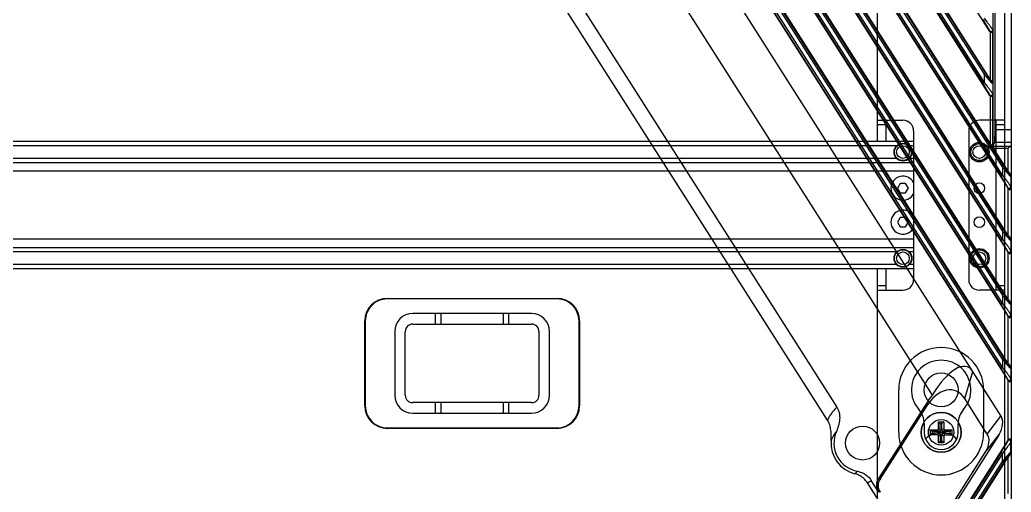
# Model space of a CAD drawing. Header units: millimetres. Extents: x 562 to 17351, y 2396 to 6995.
# Drawn here: x 14905.2 to 15138.8, y 5232.1 to 5343.4 of the extents above; entities that cross this region are included whole.
import ezdxf

# ---------------------------------------------------------------- set-up
doc = ezdxf.new("R2010")
doc.units = ezdxf.units.MM
doc.layers.add('02___PRT_ALL_AXES', color=7, linetype='Continuous')
doc.layers.add('1轮廓线', color=7, linetype='Continuous', lineweight=25)

# ---------------------------------------------------------------- blocks, each defined once
blk = doc.blocks.new('DTGCNV')
at = {"color": 7, "linetype": 'Continuous'}
for p, q in [((13316.62, 5010.2), (13316.62, 4672.7)), ((13136.22, 5009.5), (13315.88, 4727.48)), ((13314.23, 4730.42), (13137.44, 5007.93)), ((13314.57, 4730.63), (13137.77, 5008.15)), ((13315.92, 4731.52), (13138.83, 5009.5)), ((13314.57, 4732.55), (13138.99, 5008.15)), ((13314.9, 4732.76), (13139.33, 5008.36)), ((13145.82, 5009.5), (13315.88, 4742.55)), ((13314.23, 4745.49), (13147.04, 5007.93)), ((13314.57, 4745.71), (13147.38, 5008.15)), ((13315.92, 4746.59), (13148.43, 5009.5)), ((13314.57, 4747.62), (13148.6, 5008.15)), ((13314.9, 4747.84), (13148.93, 5008.36)), ((13155.43, 5009.5), (13315.88, 4757.63)), ((13314.23, 4760.57), (13156.64, 5007.93)), ((13314.57, 4760.78), (13156.98, 5008.15)), ((13311.78, 4768.16), (13158.03, 5009.5)), ((13314.57, 4762.7), (13158.2, 5008.15)), ((13314.9, 4762.91), (13158.54, 5008.36)), ((13165.03, 5009.5), (13311.54, 4779.53)), ((13166.25, 5007.93), (13309.92, 4782.41)), ((13166.58, 5008.15), (13310.26, 4782.62)), ((13311.78, 4783.23), (13167.64, 5009.5)), ((13167.8, 5008.15), (13310.26, 4784.54)), ((13168.14, 5008.36), (13310.59, 4784.75)), ((13174.63, 5009.5), (13311.54, 4794.6)), ((13298.05, 4708.98), (13109.91, 5004.31)), ((13122.27, 5005.36), (13314.22, 4704.06)), ((13129.33, 5005.24), (13315.88, 4712.4)), ((13314.23, 4715.34), (13130.58, 5003.62)), ((13314.57, 4715.56), (13130.91, 5003.84)), ((13315.92, 4716.44), (13131.86, 5005.36)), ((13314.57, 4717.47), (13132.13, 5003.84)), ((13314.9, 4717.69), (13132.47, 5004.05)), ((13149.85, 4903.45), (13275.55, 4706.13)), ((13273.33, 4703.11), (13194.98, 4826.09)), ((13312.37, 4767.8), (13312.37, 4807.1)), ((13312.82, 4771.54), (13312.82, 4803.35)), ((13312.26, 4797.36), (13312.26, 4794.93)), ((13311.52, 4794.72), (13311.54, 4794.6)), ((13311.78, 4783.23), (13311.78, 4794.43)), ((13312.26, 4794.93), (13312.28, 4794.72)), ((13312.28, 4782.41), (13312.28, 4794.72)), ((13310.59, 4784.75), (13310.26, 4784.54)), ((13310.26, 4784.54), (13310.26, 4782.62)), ((13310.26, 4782.62), (13309.92, 4782.41)), ((13312.21, 4782.6), (13312.19, 4782.5)), ((13312.28, 4782.41), (13312.26, 4782.28)), ((13312.26, 4782.28), (13312.26, 4779.86)), ((13311.52, 4779.65), (13311.54, 4779.53)), ((13311.78, 4768.16), (13311.78, 4779.35)), ((13312.26, 4779.86), (13312.28, 4779.65)), ((13312.28, 4767.62), (13312.28, 4779.65)), ((13312.82, 4771.54), (13316.62, 4771.54)), ((13312.2, 4767.54), (13312.28, 4767.62)), ((13312.28, 4767.62), (13312.75, 4768.55)), ((13312.28, 4767.62), (13316.58, 4767.62)), ((13312.75, 4768.55), (13316.62, 4768.55)), ((13312.44, 4767.12), (13315.92, 4767.12)), ((13315.92, 4761.67), (13312.44, 4767.12)), ((13315.92, 4761.67), (13315.92, 4767.12)), ((13314.57, 4762.7), (13314.9, 4762.91)), ((13314.57, 4762.7), (13314.57, 4760.78)), ((13314.23, 4760.57), (13314.57, 4760.78)), ((13316.61, 4760.68), (13316.5, 4760.65)), ((13316.62, 4760.45), (13316.56, 4760.44)), ((13316.56, 4760.44), (13316.56, 4758.04)), ((13315.88, 4757.63), (13315.82, 4757.83)), ((13316.62, 4757.84), (13316.56, 4758.04)), ((13315.92, 4746.59), (13315.92, 4757.58)), ((13314.57, 4747.62), (13314.9, 4747.84)), ((13314.57, 4747.62), (13314.57, 4745.71)), ((13314.23, 4745.49), (13314.57, 4745.71)), ((13316.61, 4745.61), (13316.5, 4745.57)), ((13316.62, 4745.38), (13316.56, 4745.36)), ((13316.56, 4745.36), (13316.56, 4742.97)), ((13315.88, 4742.55), (13315.82, 4742.75)), ((13315.92, 4731.52), (13315.92, 4742.51)), ((13316.62, 4742.77), (13316.56, 4742.97)), ((13314.57, 4732.55), (13314.9, 4732.76)), ((13314.57, 4732.55), (13314.57, 4730.63)), ((13169.62, 4731.75), (13209.62, 4731.75)), ((13169.62, 4731.75), (13169.62, 4731.63)), ((13209.62, 4731.63), (13169.62, 4731.63)), ((13209.62, 4731.75), (13209.62, 4731.63)), ((13314.23, 4730.42), (13314.57, 4730.63)), ((13316.61, 4730.53), (13316.5, 4730.5)), ((13316.62, 4730.3), (13316.56, 4730.29)), ((13316.56, 4730.29), (13316.56, 4727.89)), ((13203.62, 4728.2), (13175.62, 4728.2)), ((13181.02, 4725.7), (13181.02, 4728.2)), ((13182.22, 4728.2), (13182.22, 4725.7)), ((13197.02, 4725.7), (13197.02, 4728.2)), ((13198.22, 4728.2), (13198.22, 4725.7)), ((13315.88, 4727.48), (13315.82, 4727.68)), ((13315.92, 4716.44), (13315.92, 4727.43)), ((13316.62, 4727.69), (13316.56, 4727.89)), ((13164.32, 4726.45), (13164.43, 4726.45)), ((13164.32, 4706.45), (13164.32, 4726.45)), ((13164.43, 4726.45), (13164.43, 4706.45)), ((13175.62, 4725.7), (13203.62, 4725.7)), ((13214.92, 4726.45), (13214.8, 4726.45)), ((13214.8, 4706.45), (13214.8, 4726.45)), ((13214.92, 4726.45), (13214.92, 4706.45)), ((13171.37, 4723.95), (13171.37, 4708.95)), ((13173.87, 4708.95), (13173.87, 4723.95)), ((13205.37, 4723.95), (13205.37, 4708.95)), ((13207.87, 4708.95), (13207.87, 4723.95)), ((13314.57, 4717.47), (13314.9, 4717.69)), ((13314.57, 4717.47), (13314.57, 4715.56)), ((13305.67, 4708.19), (13307.55, 4714.54)), ((13314.23, 4715.34), (13314.57, 4715.56)), ((13316.61, 4715.46), (13316.5, 4715.42)), ((13316.62, 4715.23), (13316.56, 4715.21)), ((13316.56, 4715.21), (13316.56, 4712.82)), ((13315.88, 4712.4), (13315.82, 4712.6)), ((13315.92, 4698.47), (13315.92, 4712.35)), ((13316.62, 4712.62), (13316.56, 4712.82)), ((13164.32, 4706.45), (13164.43, 4706.45)), ((13203.62, 4707.2), (13175.62, 4707.2)), ((13181.02, 4704.7), (13181.02, 4707.2)), ((13182.22, 4707.2), (13182.22, 4704.7)), ((13197.02, 4704.7), (13197.02, 4707.2)), ((13198.22, 4707.2), (13198.22, 4704.7)), ((13214.92, 4706.45), (13214.8, 4706.45)), ((13296.88, 4707.43), (13285.34, 4689.31)), ((13296.51, 4706.16), (13296.88, 4707.43)), ((13311, 4699.82), (13305.67, 4708.19)), ((13175.62, 4704.7), (13203.62, 4704.7)), ((13296.51, 4706.16), (13285.71, 4689.22)), ((13311, 4699.82), (13314.22, 4704.06)), ((13169.62, 4701.26), (13209.62, 4701.26)), ((13169.62, 4701.15), (13169.62, 4701.26)), ((13209.62, 4701.15), (13169.62, 4701.15)), ((13209.62, 4701.15), (13209.62, 4701.26)), ((13313.76, 4699.74), (13297.17, 4673.7)), ((13310.53, 4695.49), (13313.76, 4699.74)), ((13315.88, 4698.42), (13299.94, 4673.4)), ((13315.88, 4698.42), (13315.82, 4698.22)), ((13316.62, 4698.21), (13316.56, 4698.01)), ((13316.56, 4695.62), (13316.56, 4698.01)), ((13297.7, 4675.35), (13310.53, 4695.49)), ((13314.23, 4695.48), (13301.16, 4674.96)), ((13314.57, 4695.27), (13301.49, 4674.75)), ((13314.57, 4695.27), (13314.23, 4695.48)), ((13314.57, 4693.35), (13314.57, 4695.27)), ((13316.61, 4695.37), (13316.5, 4695.4)), ((13316.56, 4695.62), (13316.62, 4695.6)), ((13302.55, 4673.4), (13315.92, 4694.38)), ((13302.72, 4674.75), (13314.57, 4693.35)), ((13303.05, 4674.53), (13314.9, 4693.14)), ((13314.57, 4693.35), (13314.9, 4693.14)), ((13315.92, 4685.82), (13315.92, 4694.38)), ((13292.15, 4673.58), (13282.74, 4688.35)), ((13285.37, 4686.22), (13283.67, 4688.87)), ((13285.71, 4689.22), (13285.34, 4689.31)), ((13285.74, 4686.13), (13285.37, 4686.22))]:
    blk.add_line(p, q, dxfattribs=at)
for centre, radius in [((13300.12, 4700.2), 3), ((13281.62, 4697.7), 4)]:
    blk.add_circle(centre, radius, dxfattribs=at)
for centre, radius, start, end in [((13311.86, 4782.28), 0.396, 0.208, 32.9741), ((13316.16, 4760.43), 0.402, 0.1282, 32.3718), ((13316.16, 4745.36), 0.402, 0.1282, 32.3718), ((13169.62, 4726.45), 5.3, 90, 180), ((13169.62, 4726.45), 5.18, 90, 180), ((13209.62, 4726.45), 5.3, 0, 90), ((13209.62, 4726.45), 5.18, 0, 90), ((13316.16, 4730.28), 0.402, 0.1282, 32.3718), ((13175.62, 4723.95), 4.25, 90, 180), ((13203.62, 4723.95), 4.25, 0, 90), ((13175.62, 4723.95), 1.75, 90, 180), ((13203.62, 4723.95), 1.75, 0, 90), ((13316.16, 4715.21), 0.402, 0.1282, 32.3718), ((13175.62, 4708.95), 4.25, 180, 270), ((13175.62, 4708.95), 1.75, 180, 270), ((13203.62, 4708.95), 4.25, 270, 0), ((13203.62, 4708.95), 1.75, 270, 0), ((13169.62, 4706.45), 5.3, 180, 270), ((13169.62, 4706.45), 5.18, 180, 270), ((13209.62, 4706.45), 5.3, 270, 0), ((13209.62, 4706.45), 5.18, 270, 0), ((13281.62, 4697.7), 6.75, 156.1243, 259.5633), ((13281.62, 4697.7), 7.46, 176.103, 255.7008), ((13316.16, 4695.62), 0.402, 327.6282, 359.8718), ((13273.62, 4697.6), 9.42, 310.8577, 316.0435), ((13275.9, 4701.74), 15.03, 297.0328, 301.1257)]:
    blk.add_arc(centre, radius, start, end, dxfattribs=at)
for centre, major_axis, ratio, start_param, end_param in [((13311.87, 4794.82), (-0.052, 0.405), 0.97951, -4.264838, -3.490965), ((13311.78, 4783.31), (-0.499, 0.789), 0.046753, -4.638574, -3.601913), ((13311.87, 4779.75), (-0.052, 0.405), 0.97951, -4.264838, -3.490965), ((13312.74, 4771.54), (0, 3), 0.026186, -3.089233, -1.570796), ((13311.78, 4768.24), (-0.499, 0.789), 0.046753, -4.638574, -3.652279), ((13312.5, 4767.12), (-0.321, 0.499), 0.073624, 0.537273, 1.523567), ((13311.78, 4767.62), (0.5, 0), 0.052408, -0.05236, -0.02618), ((13315.92, 4767.63), (0.7, 0), 0.052408, -0.329, 0), ((13315.92, 4761.78), (-0.7, 1.1), 0.046753, -4.638574, -3.259594), ((13316.22, 4757.85), (-0.117, 0.402), 0.954439, -4.415997, -4.276035), ((13315.92, 4746.71), (-0.7, 1.1), 0.046753, -4.638574, -3.259594), ((13316.22, 4742.78), (-0.117, 0.402), 0.954439, -4.415997, -4.276035), ((13315.92, 4731.63), (-0.7, 1.1), 0.046753, -4.638574, -3.259594), ((13316.22, 4727.7), (-0.117, 0.402), 0.954439, -4.415997, -4.276035), ((13300.54, 4700.72), (5.78, 14.89), 0.368013, -0.263981, 1.130867), ((13315.92, 4716.56), (-0.7, 1.1), 0.046753, -4.638574, -3.259594), ((13316.22, 4712.63), (-0.117, 0.402), 0.954439, -4.415997, -4.276035), ((13300.49, 4700.53), (2.84, 9.54), 0.602666, -0.481922, 1.127854), ((13300.86, 4701.8), (2.84, 9.54), 0.602666, 0.912926, 1.127854), ((13311.07, 4701.12), (2.65, 3.49), 0.684108, -1.451017, -0.247768), ((13307.84, 4696.88), (2.65, 3.49), 0.684108, -1.451017, -0.247768), ((13316.22, 4698.2), (0.117, 0.402), 0.954439, 1.134443, 1.274405), ((13315.92, 4694.27), (0.7, 1.1), 0.046753, 0.118001, 1.496981), ((13288.1, 4687.7), (3.13, -0.75), 0.933182, 2.829294, 3.908395), ((13288.48, 4687.61), (-3.13, 0.75), 0.933182, -0.312299, 0.766803)]:
    blk.add_ellipse(centre, major_axis=major_axis, ratio=ratio, start_param=start_param, end_param=end_param, dxfattribs=at)
for points, knots in [([(13310.26, 4797.7), (13310.37, 4797.56), (13310.58, 4797.29), (13310.85, 4796.94), (13311.06, 4796.67), (13311.21, 4796.47), (13311.36, 4796.27), (13311.51, 4796.07), (13311.64, 4795.89), (13311.77, 4795.7), (13311.9, 4795.53), (13311.99, 4795.39), (13312.06, 4795.29), (13312.1, 4795.22), (13312.14, 4795.16), (13312.18, 4795.1), (13312.21, 4795.05), (13312.23, 4795.01), (13312.24, 4794.98), (13312.25, 4794.96), (13312.25, 4794.95), (13312.26, 4794.94), (13312.26, 4794.93)], [0, 0, 0, 0, 0.154445, 0.30727, 0.382534, 0.456692, 0.529432, 0.600377, 0.669045, 0.734822, 0.796897, 0.854183, 0.880595, 0.905226, 0.927827, 0.94811, 0.965769, 0.980485, 0.986646, 0.991965, 0.996419, 1, 1, 1, 1]), ([(13309.92, 4797.49), (13310.01, 4797.35), (13310.17, 4797.09), (13310.38, 4796.75), (13310.54, 4796.49), (13310.66, 4796.29), (13310.78, 4796.1), (13310.89, 4795.91), (13311, 4795.72), (13311.11, 4795.54), (13311.21, 4795.36), (13311.28, 4795.22), (13311.34, 4795.11), (13311.38, 4795.04), (13311.42, 4794.97), (13311.45, 4794.9), (13311.48, 4794.85), (13311.5, 4794.8), (13311.51, 4794.77), (13311.51, 4794.75), (13311.52, 4794.74), (13311.52, 4794.73), (13311.52, 4794.72)], [0, 0, 0, 0, 0.147854, 0.294636, 0.367264, 0.439153, 0.510088, 0.579799, 0.647935, 0.714028, 0.777425, 0.83718, 0.86528, 0.891898, 0.916748, 0.939475, 0.959663, 0.976821, 0.984101, 0.990427, 0.995741, 1, 1, 1, 1]), ([(13312.26, 4794.93), (13312.26, 4794.91), (13312.25, 4794.87), (13312.24, 4794.81), (13312.21, 4794.75), (13312.18, 4794.7), (13312.13, 4794.65), (13312.08, 4794.61), (13312.03, 4794.58), (13311.97, 4794.56), (13311.91, 4794.54), (13311.84, 4794.54), (13311.78, 4794.55), (13311.72, 4794.57), (13311.66, 4794.59), (13311.61, 4794.63), (13311.56, 4794.67), (13311.53, 4794.7), (13311.52, 4794.72)], [0, 0, 0, 0, 0.061771, 0.123674, 0.185724, 0.247974, 0.310429, 0.373081, 0.435901, 0.498841, 0.561846, 0.62485, 0.687789, 0.750605, 0.813254, 0.8757, 0.937956, 1, 1, 1, 1]), ([(13311.78, 4794.43), (13311.82, 4794.42), (13311.89, 4794.41), (13311.99, 4794.42), (13312.08, 4794.45), (13312.15, 4794.49), (13312.21, 4794.54), (13312.25, 4794.6), (13312.28, 4794.66), (13312.28, 4794.7), (13312.28, 4794.72)], [0, 0, 0, 0, 0.160899, 0.314742, 0.456494, 0.584742, 0.700638, 0.806545, 0.905309, 1, 1, 1, 1]), ([(13310.26, 4784.54), (13310.36, 4784.41), (13310.57, 4784.15), (13310.83, 4783.84), (13311.03, 4783.59), (13311.18, 4783.4), (13311.33, 4783.23), (13311.48, 4783.06), (13311.6, 4782.92), (13311.69, 4782.81), (13311.76, 4782.74), (13311.83, 4782.67), (13311.89, 4782.6), (13311.95, 4782.54), (13312, 4782.48), (13312.06, 4782.43), (13312.1, 4782.38), (13312.14, 4782.34), (13312.18, 4782.32), (13312.2, 4782.3), (13312.21, 4782.29), (13312.22, 4782.28), (13312.23, 4782.28), (13312.24, 4782.28), (13312.25, 4782.28), (13312.25, 4782.28), (13312.25, 4782.28), (13312.26, 4782.28), (13312.26, 4782.28), (13312.26, 4782.28)], [0, 0, 0, 0, 0.163599, 0.325517, 0.405208, 0.483611, 0.560291, 0.634699, 0.706102, 0.740385, 0.773533, 0.805367, 0.835691, 0.864271, 0.890851, 0.915138, 0.936821, 0.955575, 0.97109, 0.977548, 0.983108, 0.987753, 0.991491, 0.994362, 0.995508, 0.996494, 0.997369, 0.998198, 1, 1, 1, 1]), ([(13310.59, 4784.75), (13310.67, 4784.63), (13310.79, 4784.45), (13310.95, 4784.2), (13311.07, 4784.02), (13311.18, 4783.84), (13311.3, 4783.67), (13311.42, 4783.49), (13311.53, 4783.33), (13311.63, 4783.19), (13311.7, 4783.08), (13311.76, 4783.01), (13311.81, 4782.93), (13311.86, 4782.86), (13311.92, 4782.79), (13311.96, 4782.73), (13312.01, 4782.67), (13312.05, 4782.62), (13312.09, 4782.58), (13312.12, 4782.54), (13312.14, 4782.52), (13312.15, 4782.51), (13312.16, 4782.5), (13312.17, 4782.49), (13312.18, 4782.49), (13312.18, 4782.49), (13312.19, 4782.49), (13312.19, 4782.49), (13312.19, 4782.49), (13312.19, 4782.49), (13312.19, 4782.5), (13312.19, 4782.5)], [0, 0, 0, 0, 0.15694, 0.235083, 0.312792, 0.389889, 0.466133, 0.541222, 0.614757, 0.686184, 0.720877, 0.754726, 0.78758, 0.819246, 0.849499, 0.878053, 0.90457, 0.928641, 0.949798, 0.96753, 0.974953, 0.981338, 0.986644, 0.990849, 0.993984, 0.99519, 0.9962, 0.997085, 0.997946, 0.99889, 1, 1, 1, 1]), ([(13309.92, 4782.41), (13310.01, 4782.28), (13310.17, 4782.01), (13310.38, 4781.68), (13310.54, 4781.41), (13310.66, 4781.22), (13310.78, 4781.02), (13310.89, 4780.83), (13311, 4780.64), (13311.11, 4780.46), (13311.21, 4780.29), (13311.28, 4780.15), (13311.34, 4780.04), (13311.38, 4779.96), (13311.42, 4779.89), (13311.45, 4779.83), (13311.48, 4779.77), (13311.5, 4779.73), (13311.51, 4779.7), (13311.51, 4779.68), (13311.52, 4779.66), (13311.52, 4779.65), (13311.52, 4779.65)], [0, 0, 0, 0, 0.147854, 0.294636, 0.367264, 0.439153, 0.510088, 0.579799, 0.647935, 0.714028, 0.777425, 0.83718, 0.86528, 0.891898, 0.916748, 0.939475, 0.959663, 0.976821, 0.984101, 0.990427, 0.995741, 1, 1, 1, 1]), ([(13310.26, 4782.62), (13310.37, 4782.49), (13310.58, 4782.21), (13310.85, 4781.87), (13311.06, 4781.59), (13311.21, 4781.39), (13311.36, 4781.19), (13311.51, 4781), (13311.64, 4780.81), (13311.77, 4780.63), (13311.9, 4780.46), (13311.99, 4780.32), (13312.06, 4780.22), (13312.1, 4780.15), (13312.14, 4780.08), (13312.18, 4780.02), (13312.21, 4779.97), (13312.23, 4779.93), (13312.24, 4779.9), (13312.25, 4779.89), (13312.25, 4779.87), (13312.26, 4779.86), (13312.26, 4779.86)], [0, 0, 0, 0, 0.154445, 0.30727, 0.382534, 0.456692, 0.529432, 0.600377, 0.669045, 0.734822, 0.796897, 0.854183, 0.880595, 0.905226, 0.927827, 0.94811, 0.965769, 0.980485, 0.986646, 0.991965, 0.996419, 1, 1, 1, 1]), ([(13312.28, 4782.41), (13312.28, 4782.43), (13312.28, 4782.46), (13312.27, 4782.51), (13312.24, 4782.55), (13312.23, 4782.58), (13312.21, 4782.6)], [0, 0, 0, 0, 0.23991, 0.484403, 0.736695, 1, 1, 1, 1]), ([(13312.26, 4779.86), (13312.26, 4779.84), (13312.25, 4779.8), (13312.24, 4779.74), (13312.21, 4779.68), (13312.18, 4779.62), (13312.13, 4779.58), (13312.08, 4779.54), (13312.03, 4779.5), (13311.97, 4779.48), (13311.91, 4779.47), (13311.84, 4779.47), (13311.78, 4779.47), (13311.72, 4779.49), (13311.66, 4779.52), (13311.61, 4779.55), (13311.56, 4779.59), (13311.53, 4779.63), (13311.52, 4779.65)], [0, 0, 0, 0, 0.061771, 0.123674, 0.185724, 0.247974, 0.310429, 0.373081, 0.435901, 0.498841, 0.561846, 0.62485, 0.687789, 0.750605, 0.813254, 0.8757, 0.937956, 1, 1, 1, 1]), ([(13311.78, 4779.35), (13311.82, 4779.34), (13311.89, 4779.34), (13311.99, 4779.35), (13312.08, 4779.37), (13312.15, 4779.42), (13312.21, 4779.47), (13312.25, 4779.52), (13312.28, 4779.58), (13312.28, 4779.63), (13312.28, 4779.65)], [0, 0, 0, 0, 0.160899, 0.314742, 0.456494, 0.584742, 0.700638, 0.806545, 0.905309, 1, 1, 1, 1]), ([(13316.58, 4767.62), (13316.58, 4767.62), (13316.57, 4767.62), (13316.56, 4767.61), (13316.54, 4767.61), (13316.52, 4767.6), (13316.5, 4767.58), (13316.46, 4767.56), (13316.42, 4767.53), (13316.37, 4767.49), (13316.29, 4767.44), (13316.2, 4767.36), (13316.11, 4767.28), (13316.02, 4767.2), (13315.95, 4767.15), (13315.92, 4767.12)], [0, 0, 0, 0, 0.013463, 0.028958, 0.046471, 0.065932, 0.110248, 0.160922, 0.216933, 0.277361, 0.408429, 0.549248, 0.696374, 0.84732, 1, 1, 1, 1]), ([(13316.56, 4760.44), (13316.56, 4760.44), (13316.55, 4760.44), (13316.54, 4760.44), (13316.53, 4760.44), (13316.52, 4760.45), (13316.51, 4760.46), (13316.49, 4760.47), (13316.46, 4760.5), (13316.42, 4760.54), (13316.38, 4760.58), (13316.33, 4760.63), (13316.27, 4760.68), (13316.22, 4760.74), (13316.13, 4760.83), (13316.03, 4760.95), (13315.89, 4761.1), (13315.76, 4761.26), (13315.61, 4761.43), (13315.47, 4761.6), (13315.32, 4761.78), (13315.17, 4761.96), (13315.02, 4762.14), (13314.82, 4762.39), (13314.67, 4762.57), (13314.57, 4762.7)], [0, 0, 0, 0, 0.002036, 0.004765, 0.008306, 0.012701, 0.017956, 0.024063, 0.038745, 0.05652, 0.077106, 0.100208, 0.125538, 0.152825, 0.181822, 0.244102, 0.310933, 0.381227, 0.454167, 0.529124, 0.605619, 0.683271, 0.76177, 0.840872, 1, 1, 1, 1]), ([(13316.5, 4760.65), (13316.5, 4760.65), (13316.49, 4760.65), (13316.49, 4760.65), (13316.48, 4760.65), (13316.47, 4760.66), (13316.46, 4760.67), (13316.45, 4760.68), (13316.44, 4760.69), (13316.42, 4760.71), (13316.4, 4760.73), (13316.37, 4760.77), (13316.33, 4760.82), (13316.29, 4760.87), (13316.24, 4760.93), (13316.19, 4761), (13316.12, 4761.09), (13316.04, 4761.21), (13315.93, 4761.36), (13315.82, 4761.52), (13315.71, 4761.69), (13315.59, 4761.86), (13315.48, 4762.03), (13315.36, 4762.2), (13315.25, 4762.38), (13315.09, 4762.62), (13314.98, 4762.79), (13314.9, 4762.91)], [0, 0, 0, 0, 0.001988, 0.003277, 0.004801, 0.008605, 0.013451, 0.019328, 0.026206, 0.034036, 0.042764, 0.062675, 0.085465, 0.110691, 0.137955, 0.166932, 0.197336, 0.261568, 0.329268, 0.399486, 0.471568, 0.545042, 0.619552, 0.694837, 0.77068, 0.84692, 1, 1, 1, 1]), ([(13315.82, 4757.83), (13315.82, 4757.84), (13315.82, 4757.85), (13315.81, 4757.88), (13315.79, 4757.92), (13315.77, 4757.97), (13315.74, 4758.04), (13315.7, 4758.1), (13315.65, 4758.2), (13315.58, 4758.33), (13315.49, 4758.5), (13315.39, 4758.67), (13315.29, 4758.85), (13315.18, 4759.03), (13315.07, 4759.22), (13314.91, 4759.47), (13314.72, 4759.79), (13314.48, 4760.18), (13314.31, 4760.44), (13314.23, 4760.57)], [0, 0, 0, 0, 0.005901, 0.012735, 0.028952, 0.048163, 0.069902, 0.093761, 0.1194, 0.174923, 0.234768, 0.297789, 0.363198, 0.430435, 0.499095, 0.568871, 0.710853, 0.85493, 1, 1, 1, 1]), ([(13316.56, 4758.04), (13316.56, 4758.05), (13316.55, 4758.06), (13316.54, 4758.09), (13316.52, 4758.12), (13316.49, 4758.17), (13316.46, 4758.23), (13316.42, 4758.29), (13316.36, 4758.39), (13316.28, 4758.51), (13316.17, 4758.67), (13316.05, 4758.84), (13315.92, 4759.02), (13315.78, 4759.2), (13315.64, 4759.39), (13315.45, 4759.65), (13315.19, 4759.98), (13314.88, 4760.38), (13314.67, 4760.65), (13314.57, 4760.78)], [0, 0, 0, 0, 0.00509, 0.010986, 0.025069, 0.041978, 0.061422, 0.083117, 0.106791, 0.15915, 0.216898, 0.278823, 0.34401, 0.411766, 0.481566, 0.552988, 0.699417, 0.848964, 1, 1, 1, 1]), ([(13316.62, 4760.68), (13316.62, 4760.68), (13316.62, 4760.68), (13316.62, 4760.68), (13316.62, 4760.68), (13316.61, 4760.68), (13316.61, 4760.68), (13316.61, 4760.68), (13316.61, 4760.68), (13316.61, 4760.68), (13316.61, 4760.68)], [0, 0, 0, 0, 0.134296, 0.239838, 0.325336, 0.408088, 0.50825, 0.637794, 0.80127, 1, 1, 1, 1]), ([(13315.82, 4757.83), (13315.84, 4757.81), (13315.86, 4757.78), (13315.91, 4757.74), (13315.96, 4757.71), (13316.02, 4757.68), (13316.08, 4757.67), (13316.14, 4757.66), (13316.21, 4757.66), (13316.27, 4757.68), (13316.33, 4757.7), (13316.38, 4757.73), (13316.43, 4757.77), (13316.48, 4757.81), (13316.51, 4757.87), (13316.54, 4757.92), (13316.55, 4757.98), (13316.56, 4758.02), (13316.56, 4758.04)], [0, 0, 0, 0, 0.061114, 0.122614, 0.184534, 0.246921, 0.309743, 0.372937, 0.436398, 0.5, 0.563602, 0.627063, 0.690257, 0.753079, 0.815466, 0.877386, 0.938886, 1, 1, 1, 1]), ([(13315.92, 4757.58), (13315.93, 4757.56), (13315.97, 4757.53), (13316.03, 4757.49), (13316.09, 4757.45), (13316.15, 4757.43), (13316.22, 4757.41), (13316.28, 4757.41), (13316.34, 4757.4), (13316.4, 4757.41), (13316.44, 4757.42), (13316.47, 4757.42), (13316.5, 4757.43), (13316.52, 4757.44), (13316.55, 4757.44), (13316.56, 4757.45), (13316.57, 4757.45), (13316.59, 4757.45), (13316.6, 4757.45), (13316.6, 4757.45), (13316.61, 4757.44), (13316.62, 4757.44), (13316.62, 4757.42), (13316.62, 4757.42), (13316.62, 4757.41)], [0, 0, 0, 0, 0.092092, 0.18383, 0.274482, 0.363041, 0.448376, 0.529457, 0.605459, 0.675766, 0.739913, 0.769539, 0.797439, 0.847676, 0.869774, 0.889641, 0.907107, 0.922074, 0.934647, 0.945489, 0.956057, 0.968087, 0.982675, 1, 1, 1, 1]), ([(13316.56, 4745.36), (13316.56, 4745.36), (13316.55, 4745.36), (13316.54, 4745.36), (13316.53, 4745.37), (13316.52, 4745.37), (13316.51, 4745.38), (13316.49, 4745.4), (13316.46, 4745.42), (13316.42, 4745.46), (13316.38, 4745.5), (13316.33, 4745.55), (13316.27, 4745.61), (13316.22, 4745.67), (13316.13, 4745.75), (13316.03, 4745.87), (13315.89, 4746.02), (13315.76, 4746.18), (13315.61, 4746.35), (13315.47, 4746.52), (13315.32, 4746.7), (13315.17, 4746.88), (13315.02, 4747.06), (13314.82, 4747.31), (13314.67, 4747.5), (13314.57, 4747.62)], [0, 0, 0, 0, 0.002036, 0.004765, 0.008306, 0.012701, 0.017956, 0.024063, 0.038745, 0.05652, 0.077106, 0.100208, 0.125538, 0.152825, 0.181822, 0.244102, 0.310933, 0.381227, 0.454167, 0.529124, 0.605619, 0.683271, 0.76177, 0.840872, 1, 1, 1, 1]), ([(13316.5, 4745.57), (13316.5, 4745.57), (13316.49, 4745.57), (13316.49, 4745.58), (13316.48, 4745.58), (13316.47, 4745.58), (13316.46, 4745.59), (13316.45, 4745.6), (13316.44, 4745.62), (13316.42, 4745.63), (13316.4, 4745.66), (13316.37, 4745.69), (13316.33, 4745.74), (13316.29, 4745.8), (13316.24, 4745.86), (13316.19, 4745.92), (13316.12, 4746.01), (13316.04, 4746.13), (13315.93, 4746.29), (13315.82, 4746.45), (13315.71, 4746.61), (13315.59, 4746.78), (13315.48, 4746.95), (13315.36, 4747.13), (13315.25, 4747.3), (13315.09, 4747.54), (13314.98, 4747.72), (13314.9, 4747.84)], [0, 0, 0, 0, 0.001988, 0.003277, 0.004801, 0.008605, 0.013451, 0.019328, 0.026206, 0.034036, 0.042764, 0.062675, 0.085465, 0.110691, 0.137955, 0.166932, 0.197336, 0.261568, 0.329268, 0.399486, 0.471568, 0.545042, 0.619552, 0.694837, 0.77068, 0.84692, 1, 1, 1, 1]), ([(13315.82, 4742.75), (13315.82, 4742.76), (13315.82, 4742.77), (13315.81, 4742.8), (13315.79, 4742.84), (13315.77, 4742.9), (13315.74, 4742.96), (13315.7, 4743.03), (13315.65, 4743.13), (13315.58, 4743.26), (13315.49, 4743.42), (13315.39, 4743.59), (13315.29, 4743.77), (13315.18, 4743.96), (13315.07, 4744.14), (13314.91, 4744.4), (13314.72, 4744.72), (13314.48, 4745.11), (13314.31, 4745.36), (13314.23, 4745.49)], [0, 0, 0, 0, 0.005901, 0.012735, 0.028952, 0.048163, 0.069902, 0.093761, 0.1194, 0.174923, 0.234768, 0.297789, 0.363198, 0.430435, 0.499095, 0.568871, 0.710853, 0.85493, 1, 1, 1, 1]), ([(13316.56, 4742.97), (13316.56, 4742.97), (13316.55, 4742.99), (13316.54, 4743.01), (13316.52, 4743.05), (13316.49, 4743.1), (13316.46, 4743.15), (13316.42, 4743.22), (13316.36, 4743.31), (13316.28, 4743.44), (13316.17, 4743.6), (13316.05, 4743.77), (13315.92, 4743.94), (13315.78, 4744.13), (13315.64, 4744.32), (13315.45, 4744.58), (13315.19, 4744.91), (13314.88, 4745.31), (13314.67, 4745.57), (13314.57, 4745.71)], [0, 0, 0, 0, 0.00509, 0.010986, 0.025069, 0.041978, 0.061422, 0.083117, 0.106791, 0.15915, 0.216898, 0.278823, 0.34401, 0.411766, 0.481566, 0.552988, 0.699417, 0.848964, 1, 1, 1, 1]), ([(13316.62, 4745.61), (13316.62, 4745.61), (13316.62, 4745.61), (13316.62, 4745.6), (13316.62, 4745.6), (13316.61, 4745.6), (13316.61, 4745.6), (13316.61, 4745.6), (13316.61, 4745.6), (13316.61, 4745.61), (13316.61, 4745.61)], [0, 0, 0, 0, 0.134296, 0.239838, 0.325336, 0.408088, 0.50825, 0.637794, 0.80127, 1, 1, 1, 1]), ([(13315.82, 4742.75), (13315.84, 4742.74), (13315.86, 4742.71), (13315.91, 4742.66), (13315.96, 4742.63), (13316.02, 4742.61), (13316.08, 4742.59), (13316.14, 4742.58), (13316.21, 4742.59), (13316.27, 4742.6), (13316.33, 4742.62), (13316.38, 4742.65), (13316.43, 4742.69), (13316.48, 4742.74), (13316.51, 4742.79), (13316.54, 4742.85), (13316.55, 4742.91), (13316.56, 4742.95), (13316.56, 4742.97)], [0, 0, 0, 0, 0.061114, 0.122614, 0.184534, 0.246921, 0.309743, 0.372937, 0.436398, 0.5, 0.563602, 0.627063, 0.690257, 0.753079, 0.815466, 0.877386, 0.938886, 1, 1, 1, 1]), ([(13315.92, 4742.51), (13315.93, 4742.49), (13315.97, 4742.45), (13316.03, 4742.41), (13316.09, 4742.38), (13316.15, 4742.35), (13316.22, 4742.34), (13316.28, 4742.33), (13316.34, 4742.33), (13316.4, 4742.33), (13316.44, 4742.34), (13316.47, 4742.35), (13316.5, 4742.35), (13316.52, 4742.36), (13316.55, 4742.37), (13316.56, 4742.37), (13316.57, 4742.38), (13316.59, 4742.38), (13316.6, 4742.38), (13316.6, 4742.38), (13316.61, 4742.37), (13316.62, 4742.36), (13316.62, 4742.35), (13316.62, 4742.34), (13316.62, 4742.34)], [0, 0, 0, 0, 0.092092, 0.18383, 0.274482, 0.363041, 0.448376, 0.529457, 0.605459, 0.675766, 0.739913, 0.769539, 0.797439, 0.847676, 0.869774, 0.889641, 0.907107, 0.922074, 0.934647, 0.945489, 0.956057, 0.968087, 0.982675, 1, 1, 1, 1]), ([(13316.56, 4730.29), (13316.56, 4730.28), (13316.55, 4730.28), (13316.54, 4730.29), (13316.53, 4730.29), (13316.52, 4730.3), (13316.51, 4730.31), (13316.49, 4730.32), (13316.46, 4730.35), (13316.42, 4730.38), (13316.38, 4730.43), (13316.33, 4730.48), (13316.27, 4730.53), (13316.22, 4730.59), (13316.13, 4730.68), (13316.03, 4730.8), (13315.89, 4730.95), (13315.76, 4731.11), (13315.61, 4731.27), (13315.47, 4731.45), (13315.32, 4731.62), (13315.17, 4731.81), (13315.02, 4731.99), (13314.82, 4732.24), (13314.67, 4732.42), (13314.57, 4732.55)], [0, 0, 0, 0, 0.002036, 0.004765, 0.008306, 0.012701, 0.017956, 0.024063, 0.038745, 0.05652, 0.077106, 0.100208, 0.125538, 0.152825, 0.181822, 0.244102, 0.310933, 0.381227, 0.454167, 0.529124, 0.605619, 0.683271, 0.76177, 0.840872, 1, 1, 1, 1]), ([(13316.5, 4730.5), (13316.5, 4730.5), (13316.49, 4730.5), (13316.49, 4730.5), (13316.48, 4730.5), (13316.47, 4730.51), (13316.46, 4730.52), (13316.45, 4730.53), (13316.44, 4730.54), (13316.42, 4730.56), (13316.4, 4730.58), (13316.37, 4730.62), (13316.33, 4730.67), (13316.29, 4730.72), (13316.24, 4730.78), (13316.19, 4730.85), (13316.12, 4730.94), (13316.04, 4731.06), (13315.93, 4731.21), (13315.82, 4731.37), (13315.71, 4731.54), (13315.59, 4731.71), (13315.48, 4731.88), (13315.36, 4732.05), (13315.25, 4732.23), (13315.09, 4732.47), (13314.98, 4732.64), (13314.9, 4732.76)], [0, 0, 0, 0, 0.001988, 0.003277, 0.004801, 0.008605, 0.013451, 0.019328, 0.026206, 0.034036, 0.042764, 0.062675, 0.085465, 0.110691, 0.137955, 0.166932, 0.197336, 0.261568, 0.329268, 0.399486, 0.471568, 0.545042, 0.619552, 0.694837, 0.77068, 0.84692, 1, 1, 1, 1]), ([(13315.82, 4727.68), (13315.82, 4727.69), (13315.82, 4727.7), (13315.81, 4727.73), (13315.79, 4727.77), (13315.77, 4727.82), (13315.74, 4727.88), (13315.7, 4727.95), (13315.65, 4728.05), (13315.58, 4728.18), (13315.49, 4728.35), (13315.39, 4728.52), (13315.29, 4728.7), (13315.18, 4728.88), (13315.07, 4729.07), (13314.91, 4729.32), (13314.72, 4729.64), (13314.48, 4730.03), (13314.31, 4730.29), (13314.23, 4730.42)], [0, 0, 0, 0, 0.005901, 0.012735, 0.028952, 0.048163, 0.069902, 0.093761, 0.1194, 0.174923, 0.234768, 0.297789, 0.363198, 0.430435, 0.499095, 0.568871, 0.710853, 0.85493, 1, 1, 1, 1]), ([(13316.56, 4727.89), (13316.56, 4727.9), (13316.55, 4727.91), (13316.54, 4727.94), (13316.52, 4727.97), (13316.49, 4728.02), (13316.46, 4728.08), (13316.42, 4728.14), (13316.36, 4728.23), (13316.28, 4728.36), (13316.17, 4728.52), (13316.05, 4728.69), (13315.92, 4728.87), (13315.78, 4729.05), (13315.64, 4729.24), (13315.45, 4729.5), (13315.19, 4729.83), (13314.88, 4730.23), (13314.67, 4730.5), (13314.57, 4730.63)], [0, 0, 0, 0, 0.00509, 0.010986, 0.025069, 0.041978, 0.061422, 0.083117, 0.106791, 0.15915, 0.216898, 0.278823, 0.34401, 0.411766, 0.481566, 0.552988, 0.699417, 0.848964, 1, 1, 1, 1]), ([(13316.62, 4730.53), (13316.62, 4730.53), (13316.62, 4730.53), (13316.62, 4730.53), (13316.62, 4730.53), (13316.61, 4730.53), (13316.61, 4730.53), (13316.61, 4730.53), (13316.61, 4730.53), (13316.61, 4730.53), (13316.61, 4730.53)], [0, 0, 0, 0, 0.134296, 0.239838, 0.325336, 0.408088, 0.50825, 0.637794, 0.80127, 1, 1, 1, 1]), ([(13315.82, 4727.68), (13315.84, 4727.66), (13315.86, 4727.63), (13315.91, 4727.59), (13315.96, 4727.56), (13316.02, 4727.53), (13316.08, 4727.51), (13316.14, 4727.51), (13316.21, 4727.51), (13316.27, 4727.53), (13316.33, 4727.55), (13316.38, 4727.58), (13316.43, 4727.62), (13316.48, 4727.66), (13316.51, 4727.72), (13316.54, 4727.77), (13316.55, 4727.83), (13316.56, 4727.87), (13316.56, 4727.89)], [0, 0, 0, 0, 0.061114, 0.122614, 0.184534, 0.246921, 0.309743, 0.372937, 0.436398, 0.5, 0.563602, 0.627063, 0.690257, 0.753079, 0.815466, 0.877386, 0.938886, 1, 1, 1, 1]), ([(13315.92, 4727.43), (13315.93, 4727.41), (13315.97, 4727.38), (13316.03, 4727.33), (13316.09, 4727.3), (13316.15, 4727.28), (13316.22, 4727.26), (13316.28, 4727.25), (13316.34, 4727.25), (13316.4, 4727.26), (13316.44, 4727.27), (13316.47, 4727.27), (13316.5, 4727.28), (13316.52, 4727.29), (13316.55, 4727.29), (13316.56, 4727.3), (13316.57, 4727.3), (13316.59, 4727.3), (13316.6, 4727.3), (13316.6, 4727.3), (13316.61, 4727.29), (13316.62, 4727.29), (13316.62, 4727.27), (13316.62, 4727.27), (13316.62, 4727.26)], [0, 0, 0, 0, 0.092092, 0.18383, 0.274482, 0.363041, 0.448376, 0.529457, 0.605459, 0.675766, 0.739913, 0.769539, 0.797439, 0.847676, 0.869774, 0.889641, 0.907107, 0.922074, 0.934647, 0.945489, 0.956057, 0.968087, 0.982675, 1, 1, 1, 1]), ([(13316.56, 4715.21), (13316.56, 4715.21), (13316.55, 4715.21), (13316.54, 4715.21), (13316.53, 4715.22), (13316.52, 4715.22), (13316.51, 4715.23), (13316.49, 4715.25), (13316.46, 4715.27), (13316.42, 4715.31), (13316.38, 4715.35), (13316.33, 4715.4), (13316.27, 4715.46), (13316.22, 4715.52), (13316.13, 4715.6), (13316.03, 4715.72), (13315.89, 4715.87), (13315.76, 4716.03), (13315.61, 4716.2), (13315.47, 4716.37), (13315.32, 4716.55), (13315.17, 4716.73), (13315.02, 4716.91), (13314.82, 4717.16), (13314.67, 4717.35), (13314.57, 4717.47)], [0, 0, 0, 0, 0.002036, 0.004765, 0.008306, 0.012701, 0.017956, 0.024063, 0.038745, 0.05652, 0.077106, 0.100208, 0.125538, 0.152825, 0.181822, 0.244102, 0.310933, 0.381227, 0.454167, 0.529124, 0.605619, 0.683271, 0.76177, 0.840872, 1, 1, 1, 1]), ([(13316.5, 4715.42), (13316.5, 4715.42), (13316.49, 4715.42), (13316.49, 4715.42), (13316.48, 4715.43), (13316.47, 4715.43), (13316.46, 4715.44), (13316.45, 4715.45), (13316.44, 4715.47), (13316.42, 4715.48), (13316.4, 4715.51), (13316.37, 4715.54), (13316.33, 4715.59), (13316.29, 4715.65), (13316.24, 4715.71), (13316.19, 4715.77), (13316.12, 4715.86), (13316.04, 4715.98), (13315.93, 4716.14), (13315.82, 4716.3), (13315.71, 4716.46), (13315.59, 4716.63), (13315.48, 4716.8), (13315.36, 4716.98), (13315.25, 4717.15), (13315.09, 4717.39), (13314.98, 4717.57), (13314.9, 4717.69)], [0, 0, 0, 0, 0.001988, 0.003277, 0.004801, 0.008605, 0.013451, 0.019328, 0.026206, 0.034036, 0.042764, 0.062675, 0.085465, 0.110691, 0.137955, 0.166932, 0.197336, 0.261568, 0.329268, 0.399486, 0.471568, 0.545042, 0.619552, 0.694837, 0.77068, 0.84692, 1, 1, 1, 1]), ([(13315.82, 4712.6), (13315.82, 4712.61), (13315.82, 4712.62), (13315.81, 4712.65), (13315.79, 4712.69), (13315.77, 4712.75), (13315.74, 4712.81), (13315.7, 4712.88), (13315.65, 4712.98), (13315.58, 4713.11), (13315.49, 4713.27), (13315.39, 4713.44), (13315.29, 4713.62), (13315.18, 4713.81), (13315.07, 4713.99), (13314.91, 4714.25), (13314.72, 4714.57), (13314.48, 4714.96), (13314.31, 4715.21), (13314.23, 4715.34)], [0, 0, 0, 0, 0.005901, 0.012735, 0.028952, 0.048163, 0.069902, 0.093761, 0.1194, 0.174923, 0.234768, 0.297789, 0.363198, 0.430435, 0.499095, 0.568871, 0.710853, 0.85493, 1, 1, 1, 1]), ([(13316.56, 4712.82), (13316.56, 4712.82), (13316.55, 4712.83), (13316.54, 4712.86), (13316.52, 4712.9), (13316.49, 4712.95), (13316.46, 4713), (13316.42, 4713.07), (13316.36, 4713.16), (13316.28, 4713.28), (13316.17, 4713.44), (13316.05, 4713.62), (13315.92, 4713.79), (13315.78, 4713.98), (13315.64, 4714.17), (13315.45, 4714.43), (13315.19, 4714.76), (13314.88, 4715.16), (13314.67, 4715.42), (13314.57, 4715.56)], [0, 0, 0, 0, 0.00509, 0.010986, 0.025069, 0.041978, 0.061422, 0.083117, 0.106791, 0.15915, 0.216898, 0.278823, 0.34401, 0.411766, 0.481566, 0.552988, 0.699417, 0.848964, 1, 1, 1, 1]), ([(13316.62, 4715.46), (13316.62, 4715.46), (13316.62, 4715.45), (13316.62, 4715.45), (13316.62, 4715.45), (13316.61, 4715.45), (13316.61, 4715.45), (13316.61, 4715.45), (13316.61, 4715.45), (13316.61, 4715.45), (13316.61, 4715.46)], [0, 0, 0, 0, 0.134296, 0.239838, 0.325336, 0.408088, 0.50825, 0.637794, 0.80127, 1, 1, 1, 1]), ([(13315.82, 4712.6), (13315.84, 4712.59), (13315.86, 4712.55), (13315.91, 4712.51), (13315.96, 4712.48), (13316.02, 4712.46), (13316.08, 4712.44), (13316.14, 4712.43), (13316.21, 4712.44), (13316.27, 4712.45), (13316.33, 4712.47), (13316.38, 4712.5), (13316.43, 4712.54), (13316.48, 4712.59), (13316.51, 4712.64), (13316.54, 4712.7), (13316.55, 4712.76), (13316.56, 4712.8), (13316.56, 4712.82)], [0, 0, 0, 0, 0.061114, 0.122614, 0.184534, 0.246921, 0.309743, 0.372937, 0.436398, 0.5, 0.563602, 0.627063, 0.690257, 0.753079, 0.815466, 0.877386, 0.938886, 1, 1, 1, 1]), ([(13315.92, 4712.35), (13315.93, 4712.34), (13315.97, 4712.3), (13316.03, 4712.26), (13316.09, 4712.23), (13316.15, 4712.2), (13316.22, 4712.19), (13316.28, 4712.18), (13316.34, 4712.18), (13316.4, 4712.18), (13316.44, 4712.19), (13316.47, 4712.2), (13316.5, 4712.2), (13316.52, 4712.21), (13316.55, 4712.22), (13316.56, 4712.22), (13316.57, 4712.23), (13316.59, 4712.23), (13316.6, 4712.23), (13316.6, 4712.22), (13316.61, 4712.22), (13316.62, 4712.21), (13316.62, 4712.2), (13316.62, 4712.19), (13316.62, 4712.19)], [0, 0, 0, 0, 0.092092, 0.18383, 0.274482, 0.363041, 0.448376, 0.529457, 0.605459, 0.675766, 0.739913, 0.769539, 0.797439, 0.847676, 0.869774, 0.889641, 0.907107, 0.922074, 0.934647, 0.945489, 0.956057, 0.968087, 0.982675, 1, 1, 1, 1]), ([(13275.55, 4706.13), (13275.33, 4705.92), (13274.91, 4705.48), (13274.32, 4704.75), (13273.79, 4703.96), (13273.48, 4703.4), (13273.33, 4703.11)], [0, 0, 0, 0, 0.243959, 0.491185, 0.742789, 1, 1, 1, 1]), ([(13275.55, 4706.13), (13275.62, 4706.03), (13275.74, 4705.82), (13275.9, 4705.48), (13276.02, 4705.13), (13276.11, 4704.77), (13276.17, 4704.4), (13276.22, 4703.91), (13276.22, 4703.29), (13276.12, 4702.55), (13275.96, 4701.82), (13275.73, 4701.12), (13275.55, 4700.66), (13275.45, 4700.43)], [0, 0, 0, 0, 0.062504, 0.125014, 0.187521, 0.250032, 0.312543, 0.375054, 0.500016, 0.624996, 0.749989, 0.874994, 1, 1, 1, 1]), ([(13274.18, 4698.2), (13274.21, 4698.62), (13274.23, 4699.26), (13274.21, 4700.1), (13274.14, 4700.73), (13274.04, 4701.36), (13273.87, 4701.97), (13273.65, 4702.56), (13273.44, 4702.93), (13273.33, 4703.11)], [0, 0, 0, 0, 0.249997, 0.375018, 0.500036, 0.625049, 0.750051, 0.875035, 1, 1, 1, 1]), ([(13275.45, 4700.43), (13275.31, 4700.28), (13275.05, 4699.96), (13274.71, 4699.44), (13274.41, 4698.85), (13274.25, 4698.43), (13274.18, 4698.2)], [0, 0, 0, 0, 0.232196, 0.474372, 0.729146, 1, 1, 1, 1]), ([(13315.82, 4698.22), (13315.82, 4698.22), (13315.82, 4698.2), (13315.81, 4698.17), (13315.79, 4698.13), (13315.77, 4698.08), (13315.74, 4698.02), (13315.7, 4697.95), (13315.65, 4697.85), (13315.58, 4697.72), (13315.49, 4697.55), (13315.39, 4697.38), (13315.29, 4697.2), (13315.18, 4697.02), (13315.07, 4696.83), (13314.91, 4696.58), (13314.72, 4696.26), (13314.48, 4695.87), (13314.31, 4695.61), (13314.23, 4695.48)], [0, 0, 0, 0, 0.005901, 0.012735, 0.028952, 0.048162, 0.069901, 0.09376, 0.119398, 0.174922, 0.234766, 0.297787, 0.363197, 0.430435, 0.499096, 0.568874, 0.710857, 0.854932, 1, 1, 1, 1]), ([(13316.56, 4698.01), (13316.56, 4698), (13316.55, 4697.99), (13316.54, 4697.97), (13316.52, 4697.93), (13316.49, 4697.88), (13316.46, 4697.82), (13316.42, 4697.76), (13316.36, 4697.67), (13316.28, 4697.54), (13316.17, 4697.38), (13316.05, 4697.21), (13315.92, 4697.03), (13315.78, 4696.85), (13315.64, 4696.66), (13315.45, 4696.4), (13315.19, 4696.07), (13314.88, 4695.67), (13314.67, 4695.4), (13314.57, 4695.27)], [0, 0, 0, 0, 0.00509, 0.010986, 0.025069, 0.041978, 0.061422, 0.083116, 0.10679, 0.159148, 0.216896, 0.278821, 0.344009, 0.411767, 0.481567, 0.552991, 0.699423, 0.848968, 1, 1, 1, 1]), ([(13316.56, 4698.01), (13316.56, 4698.03), (13316.55, 4698.07), (13316.54, 4698.13), (13316.51, 4698.19), (13316.48, 4698.24), (13316.43, 4698.28), (13316.38, 4698.32), (13316.33, 4698.35), (13316.27, 4698.38), (13316.21, 4698.39), (13316.14, 4698.39), (13316.08, 4698.39), (13316.02, 4698.37), (13315.96, 4698.35), (13315.91, 4698.31), (13315.86, 4698.27), (13315.84, 4698.24), (13315.82, 4698.22)], [0, 0, 0, 0, 0.061114, 0.122614, 0.184535, 0.246922, 0.309744, 0.372937, 0.436398, 0.5, 0.563602, 0.627063, 0.690256, 0.753078, 0.815465, 0.877386, 0.938886, 1, 1, 1, 1]), ([(13316.62, 4698.64), (13316.62, 4698.64), (13316.62, 4698.63), (13316.62, 4698.62), (13316.61, 4698.61), (13316.6, 4698.6), (13316.6, 4698.6), (13316.59, 4698.6), (13316.57, 4698.6), (13316.56, 4698.6), (13316.55, 4698.61), (13316.52, 4698.61), (13316.5, 4698.62), (13316.47, 4698.63), (13316.44, 4698.64), (13316.4, 4698.64), (13316.34, 4698.65), (13316.28, 4698.65), (13316.22, 4698.64), (13316.15, 4698.62), (13316.09, 4698.6), (13316.03, 4698.57), (13315.97, 4698.52), (13315.93, 4698.49), (13315.92, 4698.47)], [0, 0, 0, 0, 0.017325, 0.031913, 0.043943, 0.054511, 0.065353, 0.077926, 0.092893, 0.110359, 0.130226, 0.152324, 0.202561, 0.230461, 0.260087, 0.324234, 0.394541, 0.470543, 0.551624, 0.636959, 0.725518, 0.81617, 0.907908, 1, 1, 1, 1]), ([(13314.57, 4693.35), (13314.67, 4693.48), (13314.82, 4693.66), (13315.02, 4693.91), (13315.17, 4694.1), (13315.32, 4694.28), (13315.47, 4694.45), (13315.61, 4694.63), (13315.76, 4694.79), (13315.89, 4694.95), (13316.03, 4695.1), (13316.13, 4695.22), (13316.22, 4695.31), (13316.27, 4695.37), (13316.33, 4695.42), (13316.38, 4695.47), (13316.42, 4695.52), (13316.46, 4695.55), (13316.49, 4695.58), (13316.51, 4695.59), (13316.52, 4695.6), (13316.53, 4695.61), (13316.54, 4695.61), (13316.55, 4695.62), (13316.56, 4695.62), (13316.56, 4695.62)], [0, 0, 0, 0, 0.159125, 0.238222, 0.316726, 0.39438, 0.470877, 0.545833, 0.61877, 0.689064, 0.755895, 0.818173, 0.847168, 0.874455, 0.899785, 0.922888, 0.943474, 0.961249, 0.975933, 0.982041, 0.987297, 0.991693, 0.995234, 0.997964, 1, 1, 1, 1]), ([(13314.9, 4693.14), (13314.98, 4693.26), (13315.09, 4693.44), (13315.25, 4693.67), (13315.36, 4693.85), (13315.48, 4694.02), (13315.59, 4694.2), (13315.71, 4694.36), (13315.82, 4694.53), (13315.93, 4694.69), (13316.04, 4694.84), (13316.12, 4694.96), (13316.19, 4695.06), (13316.24, 4695.12), (13316.29, 4695.18), (13316.33, 4695.24), (13316.37, 4695.28), (13316.4, 4695.32), (13316.42, 4695.35), (13316.44, 4695.36), (13316.45, 4695.37), (13316.46, 4695.38), (13316.47, 4695.39), (13316.48, 4695.4), (13316.49, 4695.4), (13316.49, 4695.4), (13316.5, 4695.4), (13316.5, 4695.4)], [0, 0, 0, 0, 0.153079, 0.229317, 0.305164, 0.38045, 0.454964, 0.528435, 0.600518, 0.670737, 0.738433, 0.802662, 0.833067, 0.862041, 0.889306, 0.914531, 0.93732, 0.957232, 0.965959, 0.97379, 0.980669, 0.986547, 0.991394, 0.995199, 0.996723, 0.998012, 1, 1, 1, 1]), ([(13316.61, 4695.37), (13316.61, 4695.37), (13316.61, 4695.37), (13316.61, 4695.37), (13316.61, 4695.37), (13316.61, 4695.38), (13316.62, 4695.37), (13316.62, 4695.37), (13316.62, 4695.37), (13316.62, 4695.37), (13316.62, 4695.37)], [0, 0, 0, 0, 0.19873, 0.362206, 0.49175, 0.591912, 0.674664, 0.760162, 0.865704, 1, 1, 1, 1]), ([(13282.74, 4688.35), (13282.65, 4688.48), (13282.47, 4688.73), (13282.17, 4689.09), (13281.83, 4689.41), (13281.46, 4689.7), (13281.07, 4689.95), (13280.66, 4690.17), (13280.23, 4690.34), (13279.93, 4690.43), (13279.78, 4690.47)], [0, 0, 0, 0, 0.124999, 0.249997, 0.374996, 0.499996, 0.624996, 0.749997, 0.874998, 1, 1, 1, 1]), ([(13280.4, 4691.06), (13280.56, 4691.03), (13280.89, 4690.95), (13281.37, 4690.79), (13281.83, 4690.57), (13282.27, 4690.31), (13282.68, 4690.01), (13283.05, 4689.67), (13283.39, 4689.29), (13283.58, 4689.01), (13283.67, 4688.87)], [0, 0, 0, 0, 0.125003, 0.250004, 0.375005, 0.500005, 0.625005, 0.750004, 0.875001, 1, 1, 1, 1])]:
    blk.add_open_spline(points, degree=3, knots=knots, dxfattribs=at)
blk = doc.blocks.new('*U61')
blk.add_blockref('DTGCNV', (-13016.62, -4845.2))
blk = doc.blocks.new('*U62')
at = {"color": 0, "linetype": 'ByBlock', "lineweight": -2, "transparency": 16777216}
blk.add_blockref('*U61', (2400, 1350), dxfattribs=at)
blk = doc.blocks.new('rygdvx')
at = {"color": 114, "linetype": 'Continuous', "true_color": 0x139b48}
for p, q in [((14252.56, 10963.58), (14252.56, 11298.58)), ((14222.56, 11058.58), (14222.56, 11208.58)), ((14222.56, 11063.58), (14228.56, 11063.58)), ((14222.56, 11062.58), (14224.56, 11062.58)), ((14224.56, 11063.58), (14224.56, 11058.58)), ((14252.56, 11063.58), (14246.56, 11063.58)), ((14250.56, 11023.58), (14250.56, 11063.58)), ((14250.56, 11062.58), (14252.56, 11062.58)), ((14231.06, 11061.08), (14231.06, 11026.08)), ((14244.06, 11061.08), (14244.06, 11026.08)), ((14231.06, 11058.58), (13677.06, 11058.58)), ((14231.06, 11057.58), (14230.03, 11057.58)), ((14231.06, 11053.58), (13677.06, 11053.58)), ((14231.06, 11054.58), (14230.03, 11054.58)), ((14231.06, 11051.58), (13677.06, 11051.58)), ((14227.91, 11048.7), (14227.27, 11047.58)), ((14229.2, 11048.7), (14227.91, 11048.7)), ((14229.85, 11047.58), (14229.2, 11048.7)), ((14227.27, 11047.58), (14227.91, 11046.47)), ((14227.91, 11046.47), (14229.2, 11046.47)), ((14229.2, 11046.47), (14229.85, 11047.58)), ((14227.91, 11040.7), (14227.27, 11039.58)), ((14227.27, 11039.58), (14227.91, 11038.47)), ((14229.2, 11040.7), (14227.91, 11040.7)), ((14227.91, 11038.47), (14229.2, 11038.47)), ((14229.85, 11039.58), (14229.2, 11040.7)), ((14229.2, 11038.47), (14229.85, 11039.58)), ((14231.06, 11035.58), (13677.06, 11035.58)), ((14231.06, 11033.58), (13677.06, 11033.58)), ((14231.06, 11032.58), (14230.03, 11032.58)), ((14231.06, 11029.58), (14230.03, 11029.58)), ((14231.06, 11028.58), (13677.06, 11028.58)), ((14222.56, 10963.58), (14222.56, 11028.58)), ((14224.56, 11028.58), (14224.56, 11023.58)), ((14224.56, 11024.58), (14222.56, 11024.58)), ((14252.56, 11024.58), (14250.56, 11024.58)), ((14222.56, 11023.58), (14228.56, 11023.58)), ((14252.56, 11023.58), (14246.56, 11023.58))]:
    blk.add_line(p, q, dxfattribs=at)
for centre, radius in [((14228.56, 11056.08), 2), ((14228.56, 11056.08), 1.5), ((14246.56, 11056.08), 2.3), ((14246.56, 11056.08), 2), ((14246.56, 11056.08), 1.5), ((14228.56, 11031.08), 2), ((14228.56, 11031.08), 1.5), ((14246.56, 11031.08), 2.3), ((14246.56, 11031.08), 2), ((14246.56, 11031.08), 1.5)]:
    blk.add_circle(centre, radius, dxfattribs=at)
for centre, radius, start, end in [((14228.56, 11061.08), 2.5, 0, 90), ((14246.56, 11061.08), 2.5, 90, 180), ((14228.56, 11026.08), 2.5, 270, 0), ((14246.56, 11026.08), 2.5, 180, 270), ((14237.56, 10985.08), 5, 43.1625, 136.8375)]:
    blk.add_arc(centre, radius, start, end, dxfattribs=at)
at = {"layer": '02___PRT_ALL_AXES', "color": 114, "linetype": 'Continuous', "true_color": 0x139b48}
for p, q in [((14227.09, 11057.58), (13681.03, 11057.58)), ((14227.09, 11054.58), (13681.03, 11054.58)), ((14227.09, 11032.58), (13681.03, 11032.58)), ((14227.09, 11029.58), (13681.03, 11029.58)), ((14227.56, 10990.08), (14227.56, 11000.08)), ((14247.56, 11000.08), (14247.56, 10990.08)), ((14233.56, 10992.15), (14233.56, 10990.08)), ((14241.56, 10990.08), (14241.56, 10992.15))]:
    blk.add_line(p, q, dxfattribs=at)
for centre, radius in [((14228.56, 11056.08), 2.1), ((14246.56, 11047.58), 1.25), ((14246.56, 11039.58), 1.25), ((14228.56, 11031.08), 2.1), ((14237.56, 11000.08), 4)]:
    blk.add_circle(centre, radius, dxfattribs=at)
for centre, radius, start, end in [((14228.56, 11047.58), 2.84, 28.0842, 331.9158), ((14228.56, 11039.58), 2.84, 28.0842, 331.9158), ((14237.56, 11000.08), 10, 0, 180), ((14237.56, 11000.08), 7, 318.5904, 221.4096), ((14228.56, 10992.15), 5, 0, 41.4096), ((14246.56, 10992.15), 5, 138.5904, 180), ((14237.56, 10990.08), 10, 180, 0), ((14237.56, 10990.08), 4, 180, 0)]:
    blk.add_arc(centre, radius, start, end, dxfattribs=at)
blk = doc.blocks.new('*U139')
blk.add_blockref('rygdvx', (-13946.56, -11136.35))
blk = doc.blocks.new('*U141')
at = {"color": 0, "linetype": 'ByBlock', "lineweight": -2, "transparency": 16777216}
blk.add_blockref('*U139', (2400, 0), dxfattribs=at)
blk = doc.blocks.new('TFHVNB')
at = {"layer": '1轮廓线', "linetype": 'Continuous', "lineweight": 25}
for p, q in [((11926.13, 3623.71), (11926.53, 3623.3)), ((11926.13, 3622.1), (11926.13, 3623.71)), ((11926.13, 3623.71), (11927.33, 3623.71)), ((11926.53, 3623.3), (11926.93, 3623.3)), ((11926.53, 3621.69), (11926.53, 3623.3)), ((11927.33, 3623.71), (11926.93, 3623.3)), ((11926.93, 3621.69), (11926.93, 3623.3)), ((11927.33, 3623.71), (11927.33, 3622.1)), ((11924.23, 3621.81), (11924.63, 3621.4)), ((11924.23, 3620.61), (11924.23, 3621.81)), ((11924.23, 3621.81), (11925.84, 3621.81)), ((11924.23, 3620.61), (11924.63, 3621.01)), ((11925.84, 3620.61), (11924.23, 3620.61)), ((11924.63, 3621.4), (11924.63, 3621.01)), ((11926.24, 3621.4), (11924.63, 3621.4)), ((11926.24, 3621.01), (11924.63, 3621.01)), ((11926.13, 3618.71), (11926.13, 3620.32)), ((11926.53, 3620.72), (11926.53, 3619.11)), ((11926.93, 3619.11), (11926.93, 3620.72)), ((11928.83, 3621.4), (11927.22, 3621.4)), ((11927.22, 3621.01), (11928.83, 3621.01)), ((11927.33, 3620.32), (11927.33, 3618.71)), ((11927.62, 3621.81), (11929.23, 3621.81)), ((11927.62, 3620.61), (11929.23, 3620.61)), ((11929.23, 3621.81), (11928.83, 3621.4)), ((11928.83, 3621.01), (11928.83, 3621.4)), ((11929.23, 3620.61), (11928.83, 3621.01)), ((11929.23, 3621.81), (11929.23, 3620.61)), ((11926.13, 3618.71), (11926.53, 3619.11)), ((11927.33, 3618.71), (11926.13, 3618.71)), ((11926.53, 3619.11), (11926.93, 3619.11)), ((11927.33, 3618.71), (11926.93, 3619.11))]:
    blk.add_line(p, q, dxfattribs=at)
at = {"layer": '1轮廓线', "linetype": 'Continuous', "lineweight": 13}
for p, q in [((11925.84, 3621.81), (11926.24, 3621.4)), ((11925.84, 3620.61), (11926.24, 3621.01)), ((11926.13, 3622.1), (11926.53, 3621.69)), ((11926.13, 3620.32), (11926.53, 3620.72)), ((11927.33, 3622.1), (11926.93, 3621.69)), ((11927.33, 3620.32), (11926.93, 3620.72)), ((11927.62, 3621.81), (11927.22, 3621.4)), ((11927.62, 3620.61), (11927.22, 3621.01))]:
    blk.add_line(p, q, dxfattribs=at)
at = {"layer": '1轮廓线', "linetype": 'Continuous', "lineweight": 25}
for radius in [4.7, 3]:
    blk.add_circle((11926.73, 3621.21), radius, dxfattribs=at)
for start, end in [(0, 180), (180, 0)]:
    blk.add_arc((11926.73, 3621.21), 4.7, start, end, dxfattribs=at)
for points in [[(11925.84, 3621.81), (11925.9, 3621.81), (11925.96, 3621.83), (11926.01, 3621.85), (11926.04, 3621.89), (11926.08, 3621.93), (11926.1, 3621.98), (11926.13, 3622.03), (11926.13, 3622.1)], [(11926.13, 3620.32), (11926.13, 3620.38), (11926.1, 3620.44), (11926.08, 3620.48), (11926.04, 3620.52), (11926.01, 3620.56), (11925.96, 3620.58), (11925.9, 3620.61), (11925.84, 3620.61)], [(11926.53, 3621.69), (11926.53, 3621.63), (11926.5, 3621.57), (11926.48, 3621.53), (11926.45, 3621.49), (11926.41, 3621.45), (11926.36, 3621.43), (11926.3, 3621.4), (11926.24, 3621.4)], [(11926.24, 3621.01), (11926.3, 3621.01), (11926.36, 3620.98), (11926.41, 3620.96), (11926.45, 3620.92), (11926.48, 3620.89), (11926.5, 3620.84), (11926.53, 3620.78), (11926.53, 3620.72)], [(11927.22, 3621.4), (11927.15, 3621.4), (11927.1, 3621.43), (11927.05, 3621.45), (11927.01, 3621.49), (11926.97, 3621.52), (11926.95, 3621.57), (11926.93, 3621.63), (11926.93, 3621.69)], [(11926.93, 3620.72), (11926.93, 3620.78), (11926.95, 3620.84), (11926.97, 3620.89), (11927.01, 3620.92), (11927.04, 3620.96), (11927.1, 3620.98), (11927.15, 3621.01), (11927.22, 3621.01)], [(11927.33, 3622.1), (11927.33, 3622.03), (11927.35, 3621.98), (11927.37, 3621.93), (11927.41, 3621.89), (11927.45, 3621.85), (11927.5, 3621.83), (11927.55, 3621.81), (11927.62, 3621.81)], [(11927.62, 3620.61), (11927.55, 3620.61), (11927.5, 3620.58), (11927.45, 3620.56), (11927.41, 3620.52), (11927.37, 3620.49), (11927.35, 3620.44), (11927.33, 3620.38), (11927.33, 3620.32)]]:
    blk.add_open_spline(points, degree=2, knots=[0, 0, 0, 0.25, 0.25, 0.5, 0.5, 0.75, 0.75, 1, 1, 1], dxfattribs=at)
blk = doc.blocks.new('ERTFH')
blk.add_blockref('TFHVNB', (3341.83, 2612.65))

msp = doc.modelspace()

# ---------------------------------------------------------------- block references
for name, p in [('*U141', (12431.316, 5392.479)), ('*U62', (12438.816, 4041.217)), ('ERTFH', (-146.243, -987.637))]:
    msp.add_blockref(name, p)

doc.saveas('drawing.dxf')
